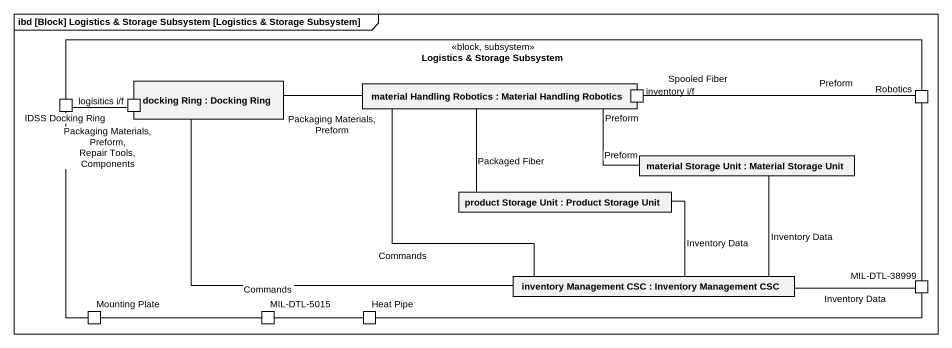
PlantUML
@startuml
mainframe ibd [Block] Logistics & Storage Subsystem [Logistics & Storage Subsystem]
rectangle "Logistics & Storage Subsystem" as Logistics_Storage_Subsystem <<block, subsystem>> {
  rectangle "docking Ring : Docking Ring" as docking_Ring {
    port "logisitics i/f" as logisitics_i_f
  }
  rectangle "material Handling Robotics : Material Handling Robotics" as material_Handling_Robotics {
    port "inventory i/f" as inventory_i_f
  }
  port Robotics
  port "IDSS Docking Ring" as IDSS_Docking_Ring
  rectangle "material Storage Unit : Material Storage Unit" as material_Storage_Unit
  rectangle "product Storage Unit : Product Storage Unit" as product_Storage_Unit
  rectangle "inventory Management CSC : Inventory Management CSC" as inventory_Management_CSC
  port "MIL-DTL-38999" as MIL_DTL_38999
  port "Mounting Plate" as Mounting_Plate
  port "MIL-DTL-5015" as MIL_DTL_5015
  port "Heat Pipe" as Heat_Pipe
}
docking_Ring -right- material_Handling_Robotics : Packaging Materials, Preform
material_Handling_Robotics -right- material_Storage_Unit : Preform\nPreform
material_Handling_Robotics -- product_Storage_Unit : Packaged Fiber
Robotics -left- inventory_i_f : Preform\nSpooled Fiber
IDSS_Docking_Ring -right- logisitics_i_f : Packaging Materials, Preform, Repair Tools, Components
material_Storage_Unit -- inventory_Management_CSC : Inventory Data
product_Storage_Unit -- inventory_Management_CSC : Inventory Data
inventory_Management_CSC -left- docking_Ring : Commands
inventory_Management_CSC -up- material_Handling_Robotics : Commands
inventory_Management_CSC -right- MIL_DTL_38999 : Inventory Data
@enduml
